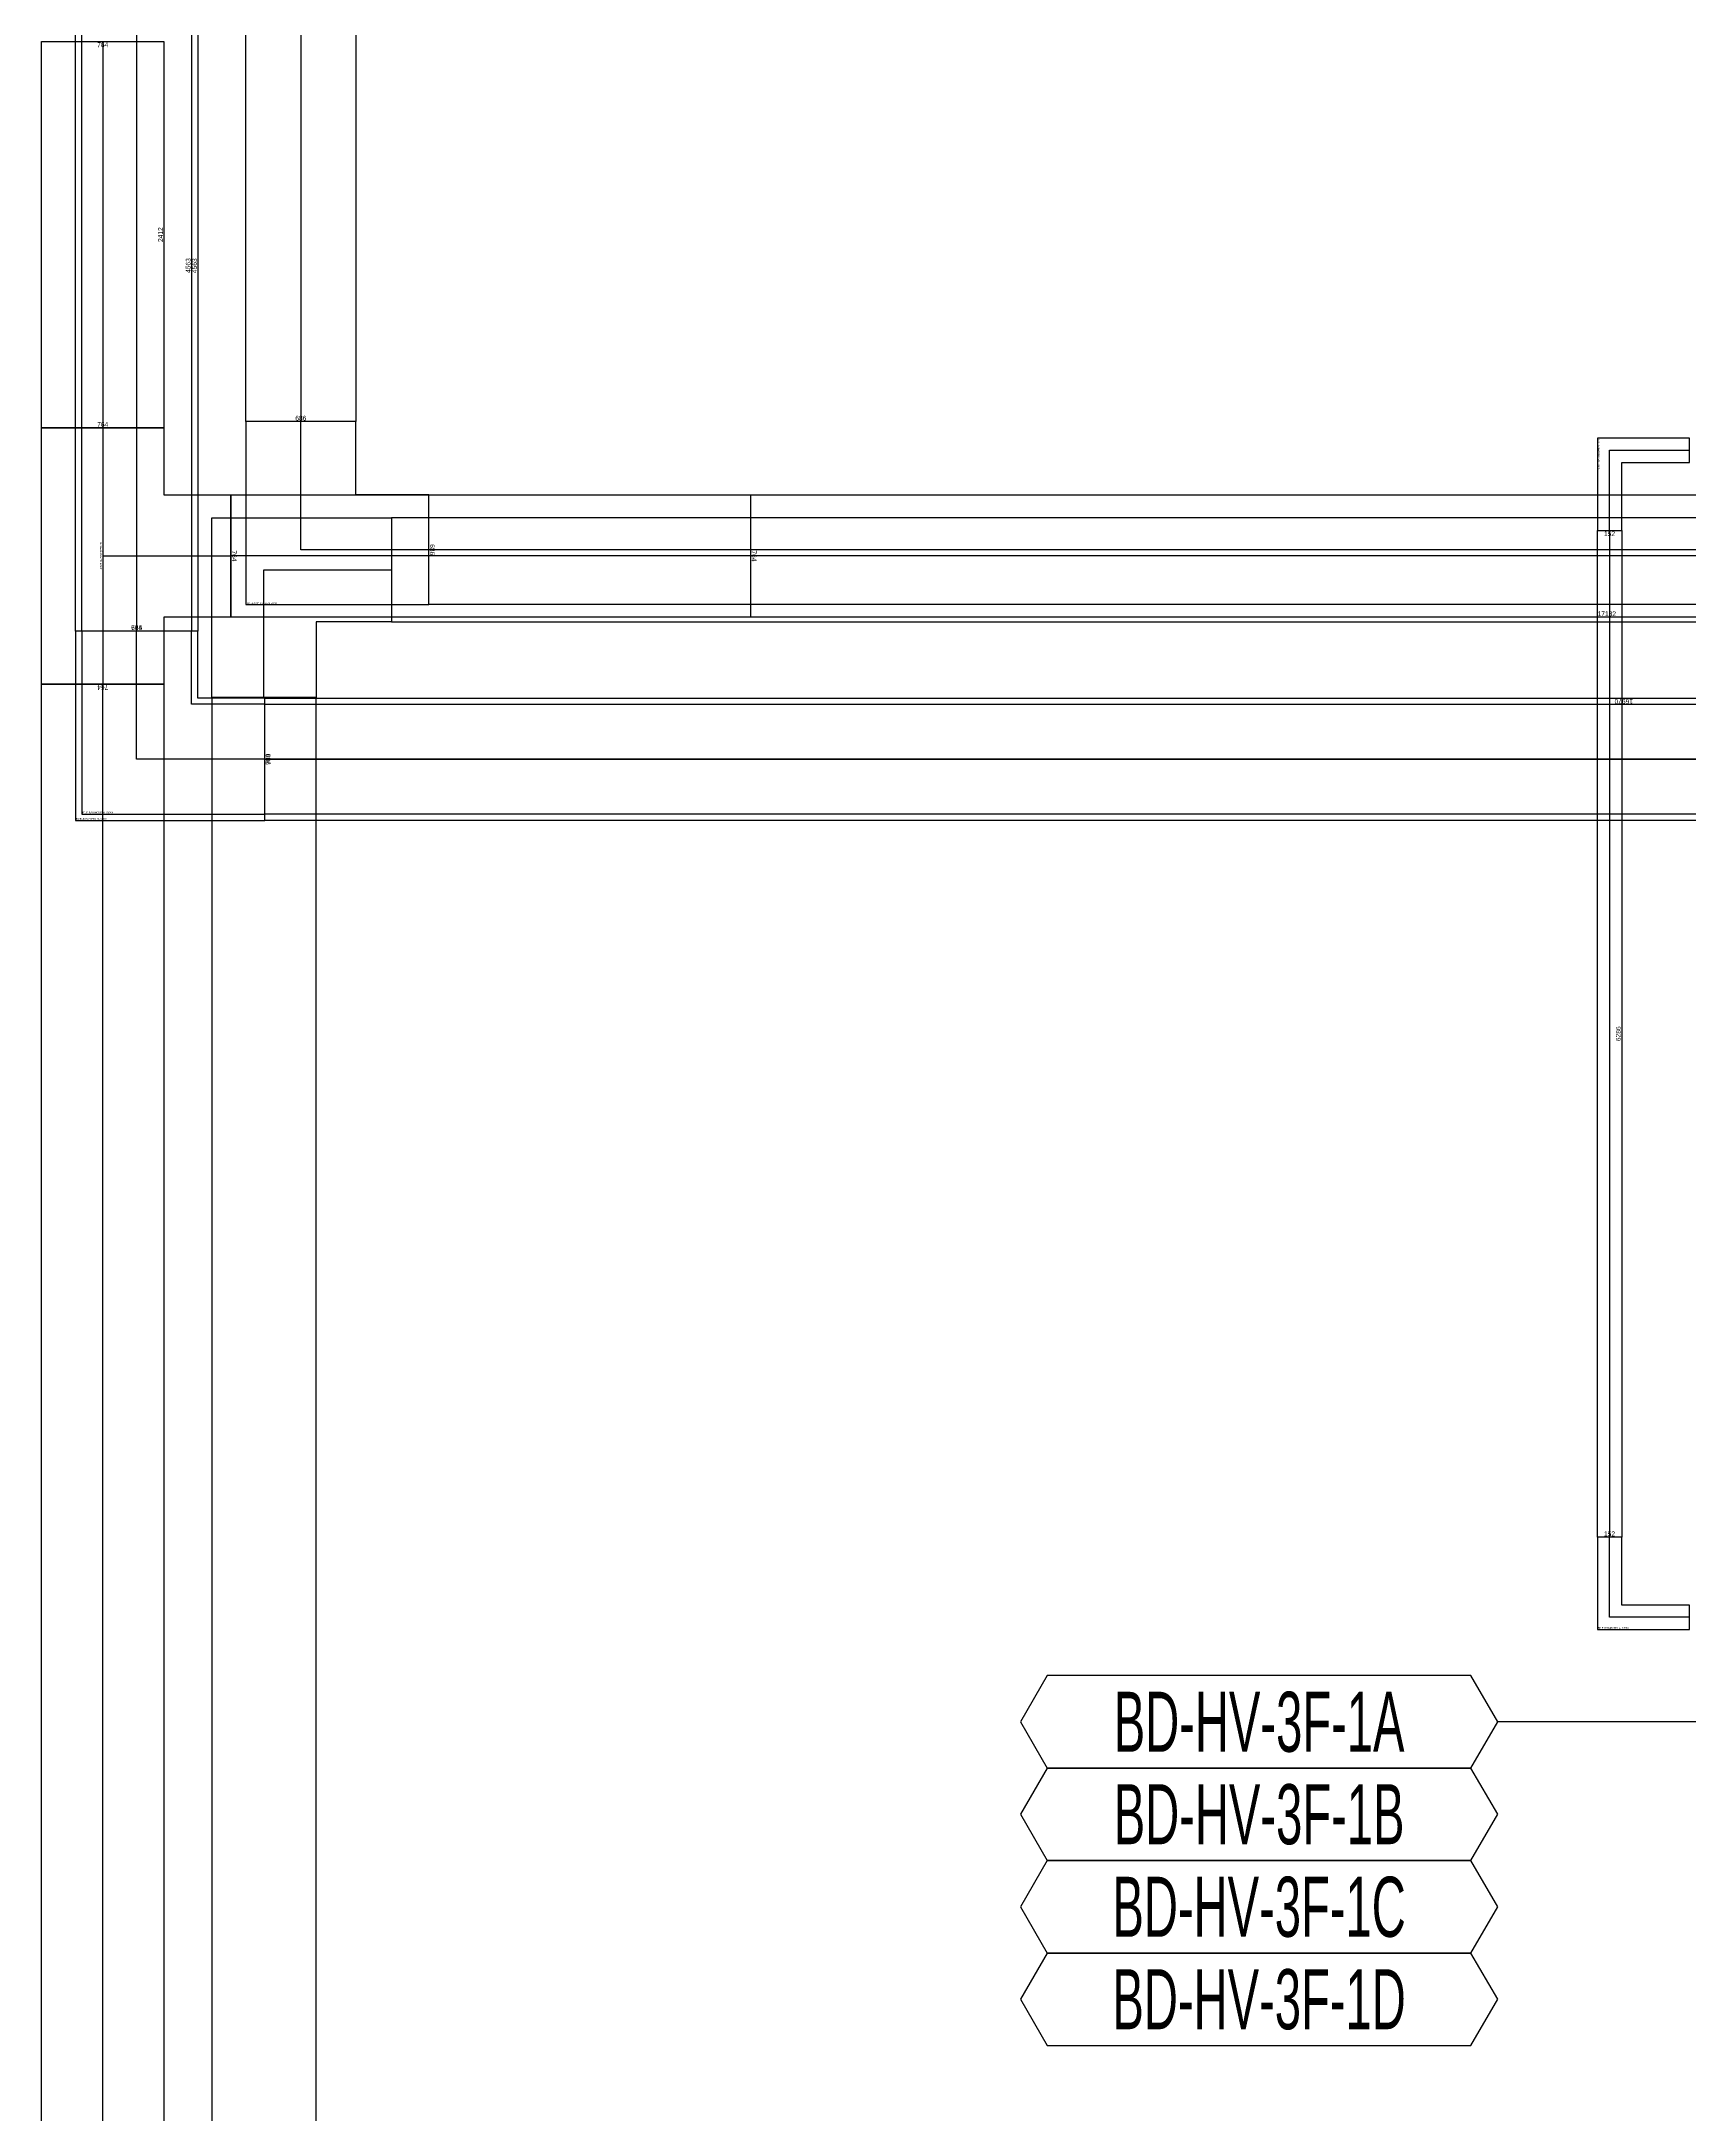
# Model space of a CAD drawing. Header units: millimetres. Extents: x 28486 to 374549, y -351975 to 868946.
# Drawn here: x 99340 to 109630, y -239974 to -227032 of the extents above; entities that cross this region are included whole.
import ezdxf
from ezdxf.enums import TextEntityAlignment as Align

# ---------------------------------------------------------------- set-up
doc = ezdxf.new("R2010")
doc.units = ezdxf.units.MM
doc.header["$LTSCALE"] = 150
doc.layers.get('Defpoints').update_dxf_attribs({"color": 150})
for name, color, linetype in [('-----27 Bus Duct_HV_6.6kV (추후 증설용)', 150, 'Continuous'), ('-----27 Bus Duct_HV_IT BACK UP A', 7, 'Continuous'), ('-----27 Bus Duct_LV_380-220V_IT BACK UP', 2, 'Continuous'), ('-----27 Bus Duct_LV_380-220V_LOAD BANK', 7, 'Continuous'), ('-----27 Bus Duct_LV_380-220V_UT', 41, 'Continuous'), ('-----27 Bus Duct_LV_380-220V_UT B', 71, 'Continuous'), ('-----29 주기', 1, 'Continuous'), ('-----30 Text', 2, 'Continuous'), ('-----99 Cable Schedule', 2, 'Continuous')]:
    doc.layers.add(name, color=color, linetype=linetype)
doc.styles.add('ELEC', font='')
doc.styles.get("Standard").update_dxf_attribs({"font": ''})
doc.styles.get('ELEC').set_extended_font_data('Dotum')
doc.styles.get('Standard').set_extended_font_data('Dotum')
doc.dimstyles.new('전기통신참고용-치수', dxfattribs={"dimscale": 15, "dimtxt": 2, "dimasz": 0, "dimexe": 0, "dimexo": 0, "dimgap": 0.4, "dimtad": 4, "dimdec": 0, "dimzin": 0, "dimdsep": 46, "dimtxsty": 'Standard', "dimblk": 'NONE', "dimcen": 0, "dimse1": 1, "dimse2": 1, "dimsd1": 1, "dimsd2": 1, "dimclrd": 8, "dimclre": 8, "dimclrt": 8, "dimadec": 0, "dimazin": 0, "dimtfac": 1, "dimtdec": 0, "dimtix": 1, "dimtmove": 2, "dimatfit": 0, "dimldrblk": 'NONE', "dimfxl": 2, "dimtolj": 1, "dimtzin": 0, "dimarcsym": 0})

# ---------------------------------------------------------------- blocks, each defined once
blk = doc.blocks.new('*U15')
at = {"color": 0}
blk.add_lwpolyline([(-382, -382), (800, -382), (800, 382), (382, 382), (382, 800), (-382, 800)], close=True, dxfattribs=at)
at = {"color": 1}
blk.add_lwpolyline([(800, 0), (0, 0), (0, 800)], dxfattribs=at)
at = {"color": 0, "style": 'ELEC'}
blk.add_text('BD ELBOW(HORIZ)-AL 6300A', height=10, dxfattribs=at).set_placement((-377, -372), align=Align.MIDDLE_LEFT)
blk = doc.blocks.new('*D34')
at = {"layer": 'Defpoints', "color": 0, "transparency": 16777216}
for p in [(0, 4485), (764, 4485), (764, 4485)]:
    blk.add_point(p, dxfattribs=at)
at = {"color": 0, "transparency": 16777216, "insert": (382, 4464), "char_height": 30, "attachment_point": 5}
blk.add_mtext('\\A1;{\\C0;764}', dxfattribs=at)
blk = doc.blocks.new('_None')
blk = doc.blocks.new('*D35')
at = {"layer": 'Defpoints', "color": 0, "transparency": 16777216}
for p in [(764, 4485), (764, 4485), (764, -78)]:
    blk.add_point(p, dxfattribs=at)
at = {"color": 0, "transparency": 16777216, "insert": (743, 2203), "char_height": 30, "attachment_point": 5, "rotation": 90}
blk.add_mtext('\\A1;{\\C0;4563}', dxfattribs=at)
blk = doc.blocks.new('*D36')
at = {"layer": 'Defpoints', "color": 0, "transparency": 16777216}
for p in [(0, -78), (764, -78), (764, -78)]:
    blk.add_point(p, dxfattribs=at)
at = {"color": 0, "transparency": 16777216, "insert": (382, -57), "char_height": 30, "attachment_point": 5}
blk.add_mtext('\\A1;{\\C0;764}', dxfattribs=at)
blk = doc.blocks.new('*D668')
at = {"layer": 'Defpoints', "color": 0, "transparency": 16777216}
for p in [(686, 14824), (686, 14824), (686, -3746)]:
    blk.add_point(p, dxfattribs=at)
at = {"color": 0, "transparency": 16777216, "insert": (665, 5539), "char_height": 30, "attachment_point": 5, "rotation": 90}
blk.add_mtext('\\A1;{\\C0;18570}', dxfattribs=at)
blk = doc.blocks.new('*D669')
at = {"layer": 'Defpoints', "color": 0, "transparency": 16777216}
for p in [(0, -3746), (686, -3746), (686, -3746)]:
    blk.add_point(p, dxfattribs=at)
at = {"color": 0, "transparency": 16777216, "insert": (343, -3725), "char_height": 30, "attachment_point": 5}
blk.add_mtext('\\A1;{\\C0;686}', dxfattribs=at)
blk = doc.blocks.new('*D2074')
at = {"layer": 'Defpoints', "color": 0, "transparency": 16777216}
for p in [(0, 32406), (764, 32406), (764, 32406)]:
    blk.add_point(p, dxfattribs=at)
at = {"color": 0, "transparency": 16777216, "insert": (382, 32384), "char_height": 30, "attachment_point": 5}
blk.add_mtext('\\A1;{\\C0;764}', dxfattribs=at)
blk = doc.blocks.new('*D2075')
at = {"layer": 'Defpoints', "color": 0, "transparency": 16777216}
for p in [(764, 32406), (764, 32406), (764, 7255)]:
    blk.add_point(p, dxfattribs=at)
at = {"color": 0, "transparency": 16777216, "insert": (743, 19830), "char_height": 30, "attachment_point": 5, "rotation": 90}
blk.add_mtext('\\A1;{\\C0;25151}', dxfattribs=at)
blk = doc.blocks.new('*D2076')
at = {"layer": 'Defpoints', "color": 0, "transparency": 16777216}
for p in [(0, 7255), (764, 7255), (764, 7255)]:
    blk.add_point(p, dxfattribs=at)
at = {"color": 0, "transparency": 16777216, "insert": (382, 7276), "char_height": 30, "attachment_point": 5}
blk.add_mtext('\\A1;{\\C0;764}', dxfattribs=at)
blk = doc.blocks.new('*D76')
at = {"layer": 'Defpoints', "color": 0, "transparency": 16777216}
for p in [(0, 4485), (686, 4485), (686, 4485)]:
    blk.add_point(p, dxfattribs=at)
at = {"color": 0, "transparency": 16777216, "insert": (343, 4464), "char_height": 30, "attachment_point": 5}
blk.add_mtext('\\A1;{\\C0;686}', dxfattribs=at)
blk = doc.blocks.new('*D77')
at = {"layer": 'Defpoints', "color": 0, "transparency": 16777216}
for p in [(686, 4485), (686, 4485), (686, -783)]:
    blk.add_point(p, dxfattribs=at)
at = {"color": 0, "transparency": 16777216, "insert": (665, 1851), "char_height": 30, "attachment_point": 5, "rotation": 90}
blk.add_mtext('\\A1;{\\C0;5268}', dxfattribs=at)
blk = doc.blocks.new('*D78')
at = {"layer": 'Defpoints', "color": 0, "transparency": 16777216}
for p in [(0, -783), (686, -783), (686, -783)]:
    blk.add_point(p, dxfattribs=at)
at = {"color": 0, "transparency": 16777216, "insert": (343, -762), "char_height": 30, "attachment_point": 5}
blk.add_mtext('\\A1;{\\C0;686}', dxfattribs=at)
blk = doc.blocks.new('*U74')
at = {"color": 0}
blk.add_lwpolyline([(-343, -343), (800, -343), (800, 343), (343, 343), (343, 800), (-343, 800)], close=True, dxfattribs=at)
at = {"color": 1}
blk.add_lwpolyline([(800, 0), (0, 0), (0, 800)], dxfattribs=at)
at = {"color": 0, "style": 'ELEC'}
blk.add_text('BD ELBOW(HORIZ)-AL 5000A', height=10, dxfattribs=at).set_placement((-338, -333), align=Align.MIDDLE_LEFT)
blk = doc.blocks.new('*D989')
at = {"layer": 'Defpoints', "color": 0, "transparency": 16777216}
for p in [(686, 36723), (686, 36723), (686, -783)]:
    blk.add_point(p, dxfattribs=at)
at = {"color": 0, "transparency": 16777216, "insert": (665, 17970), "char_height": 30, "attachment_point": 5, "rotation": 90}
blk.add_mtext('\\A1;{\\C0;37506}', dxfattribs=at)
blk = doc.blocks.new('*D990')
at = {"layer": 'Defpoints', "color": 0, "transparency": 16777216}
for p in [(0, -783), (686, -783), (686, -783)]:
    blk.add_point(p, dxfattribs=at)
at = {"color": 0, "transparency": 16777216, "insert": (343, -762), "char_height": 30, "attachment_point": 5}
blk.add_mtext('\\A1;{\\C0;686}', dxfattribs=at)
blk = doc.blocks.new('*D101')
at = {"layer": 'Defpoints', "color": 0, "transparency": 16777216}
for p in [(0, 4485), (764, 4485), (764, 4485)]:
    blk.add_point(p, dxfattribs=at)
at = {"color": 0, "transparency": 16777216, "insert": (382, 4464), "char_height": 30, "attachment_point": 5}
blk.add_mtext('\\A1;{\\C0;764}', dxfattribs=at)
blk = doc.blocks.new('*D102')
at = {"layer": 'Defpoints', "color": 0, "transparency": 16777216}
for p in [(764, 4485), (764, 4485), (764, -3178)]:
    blk.add_point(p, dxfattribs=at)
at = {"color": 0, "transparency": 16777216, "insert": (743, 653), "char_height": 30, "attachment_point": 5, "rotation": 90}
blk.add_mtext('\\A1;{\\C0;7663}', dxfattribs=at)
blk = doc.blocks.new('*D103')
at = {"layer": 'Defpoints', "color": 0, "transparency": 16777216}
for p in [(0, -3178), (764, -3178), (764, -3178)]:
    blk.add_point(p, dxfattribs=at)
at = {"color": 0, "transparency": 16777216, "insert": (382, -3157), "char_height": 30, "attachment_point": 5}
blk.add_mtext('\\A1;{\\C0;764}', dxfattribs=at)
blk = doc.blocks.new('*U68')
at = {"color": 0}
blk.add_lwpolyline([(-76, -76), (500, -76), (500, 76), (76, 76), (76, 500), (-76, 500)], close=True, dxfattribs=at)
at = {"color": 1}
blk.add_lwpolyline([(500, 0), (0, 0), (0, 500)], dxfattribs=at)
at = {"color": 0, "style": 'ELEC'}
blk.add_text('BD ELBOW(HORIZ)-AL 1000A', height=10, dxfattribs=at).set_placement((-71, -66), align=Align.MIDDLE_LEFT)
blk = doc.blocks.new('*D272')
at = {"layer": 'Defpoints', "color": 0, "transparency": 16777216}
for p in [(0, 6250), (686, 6250), (686, 6250)]:
    blk.add_point(p, dxfattribs=at)
at = {"color": 0, "transparency": 16777216, "insert": (343, 6229), "char_height": 30, "attachment_point": 5}
blk.add_mtext('\\A1;{\\C0;686}', dxfattribs=at)
blk = doc.blocks.new('*D273')
at = {"layer": 'Defpoints', "color": 0, "transparency": 16777216}
for p in [(686, 6250), (686, 6250), (686, 1687)]:
    blk.add_point(p, dxfattribs=at)
at = {"color": 0, "transparency": 16777216, "insert": (665, 3969), "char_height": 30, "attachment_point": 5, "rotation": 90}
blk.add_mtext('\\A1;{\\C0;4563}', dxfattribs=at)
blk = doc.blocks.new('*D274')
at = {"layer": 'Defpoints', "color": 0, "transparency": 16777216}
for p in [(0, 1687), (686, 1687), (686, 1687)]:
    blk.add_point(p, dxfattribs=at)
at = {"color": 0, "transparency": 16777216, "insert": (343, 1708), "char_height": 30, "attachment_point": 5}
blk.add_mtext('\\A1;{\\C0;686}', dxfattribs=at)
blk = doc.blocks.new('*D620')
at = {"layer": 'Defpoints', "color": 0, "transparency": 16777216}
for p in [(0, 34826), (152, 34826), (152, 34826)]:
    blk.add_point(p, dxfattribs=at)
at = {"color": 0, "transparency": 16777216, "insert": (76, 34805), "char_height": 30, "attachment_point": 5}
blk.add_mtext('\\A1;{\\C0;152}', dxfattribs=at)
blk = doc.blocks.new('*D621')
at = {"layer": 'Defpoints', "color": 0, "transparency": 16777216}
for p in [(152, 34826), (152, 34826), (152, 28540)]:
    blk.add_point(p, dxfattribs=at)
at = {"color": 0, "transparency": 16777216, "insert": (131, 31683), "char_height": 30, "attachment_point": 5, "rotation": 90}
blk.add_mtext('\\A1;{\\C0;6286}', dxfattribs=at)
blk = doc.blocks.new('*D622')
at = {"layer": 'Defpoints', "color": 0, "transparency": 16777216}
for p in [(0, 28540), (152, 28540), (152, 28540)]:
    blk.add_point(p, dxfattribs=at)
at = {"color": 0, "transparency": 16777216, "insert": (76, 28561), "char_height": 30, "attachment_point": 5}
blk.add_mtext('\\A1;{\\C0;152}', dxfattribs=at)
blk = doc.blocks.new('*U21')
at = {"color": 0}
blk.add_lwpolyline([(-800, -382), (-382, -382), (-382, -800), (382, -800), (382, -382), (800, -382), (800, 382), (-800, 382)], close=True, dxfattribs=at)
at = {"color": 1}
for points in [[(-800, 0), (800, 0)], [(0, 0), (0, -800)]]:
    blk.add_lwpolyline(points, dxfattribs=at)
at = {"color": 0, "style": 'ELEC'}
blk.add_text('BD TEE(HORIZ)-AL 6300A', height=10, dxfattribs=at).set_placement((0, 10), align=Align.MIDDLE)
blk = doc.blocks.new('*D44')
at = {"layer": 'Defpoints', "color": 0, "transparency": 16777216}
for p in [(0, 9633), (764, 9633), (764, 9633)]:
    blk.add_point(p, dxfattribs=at)
at = {"color": 0, "transparency": 16777216, "insert": (382, 9612), "char_height": 30, "attachment_point": 5}
blk.add_mtext('\\A1;{\\C0;764}', dxfattribs=at)
blk = doc.blocks.new('*D45')
at = {"layer": 'Defpoints', "color": 0, "transparency": 16777216}
for p in [(764, 9633), (764, 9633), (764, 7221)]:
    blk.add_point(p, dxfattribs=at)
at = {"color": 0, "transparency": 16777216, "insert": (743, 8427), "char_height": 30, "attachment_point": 5, "rotation": 90}
blk.add_mtext('\\A1;{\\C0;2412}', dxfattribs=at)
blk = doc.blocks.new('*D46')
at = {"layer": 'Defpoints', "color": 0, "transparency": 16777216}
for p in [(0, 7221), (764, 7221), (764, 7221)]:
    blk.add_point(p, dxfattribs=at)
at = {"color": 0, "transparency": 16777216, "insert": (382, 7242), "char_height": 30, "attachment_point": 5}
blk.add_mtext('\\A1;{\\C0;764}', dxfattribs=at)
blk = doc.blocks.new('*D744')
at = {"layer": 'Defpoints', "color": 0, "transparency": 16777216}
for p in [(0, 17788), (764, 17788), (764, 17788)]:
    blk.add_point(p, dxfattribs=at)
at = {"color": 0, "transparency": 16777216, "insert": (382, 17767), "char_height": 30, "attachment_point": 5}
blk.add_mtext('\\A1;{\\C0;764}', dxfattribs=at)
blk = doc.blocks.new('*D745')
at = {"layer": 'Defpoints', "color": 0, "transparency": 16777216}
for p in [(764, 17788), (764, 17788), (764, 818)]:
    blk.add_point(p, dxfattribs=at)
at = {"color": 0, "transparency": 16777216, "insert": (743, 9303), "char_height": 30, "attachment_point": 5, "rotation": 90}
blk.add_mtext('\\A1;{\\C0;16970}', dxfattribs=at)
blk = doc.blocks.new('*D2095')
at = {"layer": 'Defpoints', "color": 0, "transparency": 16777216}
for p in [(764, 12516), (764, 12516), (764, 12395), (764, 12395), (764, -1420), (764, -4666)]:
    blk.add_point(p, dxfattribs=at)
at = {"color": 0, "transparency": 16777216, "char_height": 30, "attachment_point": 5, "rotation": 90}
for s, insert in [('\\A1;{\\C0;13815}', (743, 5487)), ('\\A1;{\\C0;17182}', (743, 3925))]:
    blk.add_mtext(s, dxfattribs=dict(at, insert=insert))
blk = doc.blocks.new('*D2096')
at = {"layer": 'Defpoints', "color": 0, "transparency": 16777216}
for p in [(0, -1420), (764, -1420), (764, -1420), (0, -4666), (764, -4666), (764, -4666)]:
    blk.add_point(p, dxfattribs=at)
at = {"color": 0, "transparency": 16777216, "char_height": 30, "attachment_point": 5}
for insert in [(382, -1399), (382, -4645)]:
    blk.add_mtext('\\A1;{\\C0;764}', dxfattribs=dict(at, insert=insert))
blk = doc.blocks.new('A$C299894f3')
at = {"layer": '-----27 Bus Duct_HV_6.6kV (추후 증설용)'}
for p, q in [((472, 650, 0), (472, 1122, 0)), ((472, 1122, 0), (1122, 1122, 0)), ((797, 1122, 0), (797, 325, 0)), ((1122, 1122, 0), (1122, 0, 0)), ((0, 0, 0), (0, 650, 0)), ((0, 650, 0), (472, 650, 0)), ((797, 325, 0), (0, 325, 0)), ((1122, 0, 0), (0, 0, 0))]:
    blk.add_line(p, q, dxfattribs=at)
blk = doc.blocks.new('*U33')
at = {"color": 1}
blk.add_line((382, 4485), (382, -78), dxfattribs=at)
at = {"color": 0}
blk.add_lwpolyline([(764, -78), (0, -78), (0, 4485), (764, 4485)], close=True, dxfattribs=at)
for base, p1, p2, override, picture, middle in [((764, 4485), (0, 4485), (764, 4485), {"dimtxsty": 'Standard', "dimclrd": 0, "dimclre": 0, "dimclrt": 0}, '*D34', (382, 4464)), ((764, -78), (0, -78), (764, -78), {"dimtad": 1, "dimtxsty": 'Standard', "dimclrd": 0, "dimclre": 0, "dimclrt": 0}, '*D36', (382, -57))]:
    dim = blk.add_linear_dim(base=base, p1=p1, p2=p2, text='{\\C0;<>}', dimstyle='전기통신참고용-치수', override=override, dxfattribs=at)
    dim.commit()
    dim.dimension.update_dxf_attribs({"geometry": picture, "text_midpoint": middle})
dim = blk.add_linear_dim(base=(764, 4485), p1=(764, -78), p2=(764, 4485), angle=90, text='{\\C0;<>}', dimstyle='전기통신참고용-치수', override={"dimtad": 1, "dimtxsty": 'Standard', "dimclrd": 0, "dimclre": 0, "dimclrt": 0}, dxfattribs=at)
dim.commit()
dim.dimension.update_dxf_attribs({"geometry": '*D35', "text_midpoint": (743, 2203.5)})
blk = doc.blocks.new('*U667')
at = {"color": 1}
blk.add_line((343, 14824.4), (343, -3745.6), dxfattribs=at)
at = {"color": 0}
blk.add_lwpolyline([(686, -3745.6), (0, -3745.6), (0, 14824.4), (686, 14824.4)], close=True, dxfattribs=at)
dim = blk.add_linear_dim(base=(686, 14824.4), p1=(686, -3745.6), p2=(686, 14824.4), angle=90, text='{\\C0;<>}', dimstyle='전기통신참고용-치수', override={"dimtad": 1, "dimtxsty": 'Standard', "dimclrd": 0, "dimclre": 0, "dimclrt": 0}, dxfattribs=at)
dim.commit()
dim.dimension.update_dxf_attribs({"geometry": '*D668', "text_midpoint": (665, 5539.4)})
dim = blk.add_linear_dim(base=(686, -3745.6), p1=(0, -3745.6), p2=(686, -3745.6), text='{\\C0;<>}', dimstyle='전기통신참고용-치수', override={"dimtad": 1, "dimtxsty": 'Standard', "dimclrd": 0, "dimclre": 0, "dimclrt": 0}, dxfattribs=at)
dim.commit()
dim.dimension.update_dxf_attribs({"geometry": '*D669', "text_midpoint": (343, -3724.6)})
blk = doc.blocks.new('*U2073')
at = {"color": 1}
blk.add_line((382, 32405.5), (382, 7254.7), dxfattribs=at)
at = {"color": 0}
blk.add_lwpolyline([(764, 7254.7), (0, 7254.7), (0, 32405.5), (764, 32405.5)], close=True, dxfattribs=at)
for base, p1, p2, override, picture, middle in [((764, 32405.5), (0, 32405.5), (764, 32405.5), {"dimtxsty": 'Standard', "dimclrd": 0, "dimclre": 0, "dimclrt": 0}, '*D2074', (382, 32384.5)), ((764, 7254.7), (0, 7254.7), (764, 7254.7), {"dimtad": 1, "dimtxsty": 'Standard', "dimclrd": 0, "dimclre": 0, "dimclrt": 0}, '*D2076', (382, 7275.7))]:
    dim = blk.add_linear_dim(base=base, p1=p1, p2=p2, text='{\\C0;<>}', dimstyle='전기통신참고용-치수', override=override, dxfattribs=at)
    dim.commit()
    dim.dimension.update_dxf_attribs({"geometry": picture, "text_midpoint": middle})
dim = blk.add_linear_dim(base=(764, 32405.5), p1=(764, 7254.7), p2=(764, 32405.5), angle=90, text='{\\C0;<>}', dimstyle='전기통신참고용-치수', override={"dimtad": 1, "dimtxsty": 'Standard', "dimclrd": 0, "dimclre": 0, "dimclrt": 0}, dxfattribs=at)
dim.commit()
dim.dimension.update_dxf_attribs({"geometry": '*D2075', "text_midpoint": (743, 19830.1)})
blk = doc.blocks.new('*U75')
at = {"color": 1}
blk.add_line((343, 4485), (343, -783.2), dxfattribs=at)
at = {"color": 0}
blk.add_lwpolyline([(686, -783.2), (0, -783.2), (0, 4485), (686, 4485)], close=True, dxfattribs=at)
for base, p1, p2, override, picture, middle in [((686, 4485), (0, 4485), (686, 4485), {"dimtxsty": 'Standard', "dimclrd": 0, "dimclre": 0, "dimclrt": 0}, '*D76', (343, 4464)), ((686, -783.2), (0, -783.2), (686, -783.2), {"dimtad": 1, "dimtxsty": 'Standard', "dimclrd": 0, "dimclre": 0, "dimclrt": 0}, '*D78', (343, -762.2))]:
    dim = blk.add_linear_dim(base=base, p1=p1, p2=p2, text='{\\C0;<>}', dimstyle='전기통신참고용-치수', override=override, dxfattribs=at)
    dim.commit()
    dim.dimension.update_dxf_attribs({"geometry": picture, "text_midpoint": middle})
dim = blk.add_linear_dim(base=(686, 4485), p1=(686, -783.2), p2=(686, 4485), angle=90, text='{\\C0;<>}', dimstyle='전기통신참고용-치수', override={"dimtad": 1, "dimtxsty": 'Standard', "dimclrd": 0, "dimclre": 0, "dimclrt": 0}, dxfattribs=at)
dim.commit()
dim.dimension.update_dxf_attribs({"geometry": '*D77', "text_midpoint": (665, 1850.9)})
blk = doc.blocks.new('*U987')
at = {"color": 1}
blk.add_line((343, 36722.9), (343, -783.2), dxfattribs=at)
at = {"color": 0}
blk.add_lwpolyline([(686, -783.2), (0, -783.2), (0, 36722.9), (686, 36722.9)], close=True, dxfattribs=at)
dim = blk.add_linear_dim(base=(686, 36722.9), p1=(686, -783.2), p2=(686, 36722.9), angle=90, text='{\\C0;<>}', dimstyle='전기통신참고용-치수', override={"dimtad": 1, "dimtxsty": 'Standard', "dimclrd": 0, "dimclre": 0, "dimclrt": 0}, dxfattribs=at)
dim.commit()
dim.dimension.update_dxf_attribs({"geometry": '*D989', "text_midpoint": (665, 17969.9)})
dim = blk.add_linear_dim(base=(686, -783.2), p1=(0, -783.2), p2=(686, -783.2), text='{\\C0;<>}', dimstyle='전기통신참고용-치수', override={"dimtad": 1, "dimtxsty": 'Standard', "dimclrd": 0, "dimclre": 0, "dimclrt": 0}, dxfattribs=at)
dim.commit()
dim.dimension.update_dxf_attribs({"geometry": '*D990', "text_midpoint": (343, -762.2)})
blk = doc.blocks.new('*U100')
at = {"color": 1}
blk.add_line((382, 4485), (382, -3178), dxfattribs=at)
at = {"color": 0}
blk.add_lwpolyline([(764, -3178), (0, -3178), (0, 4485), (764, 4485)], close=True, dxfattribs=at)
for base, p1, p2, override, picture, middle in [((764, 4485), (0, 4485), (764, 4485), {"dimtxsty": 'Standard', "dimclrd": 0, "dimclre": 0, "dimclrt": 0}, '*D101', (382, 4464)), ((764, -3178), (0, -3178), (764, -3178), {"dimtad": 1, "dimtxsty": 'Standard', "dimclrd": 0, "dimclre": 0, "dimclrt": 0}, '*D103', (382, -3157))]:
    dim = blk.add_linear_dim(base=base, p1=p1, p2=p2, text='{\\C0;<>}', dimstyle='전기통신참고용-치수', override=override, dxfattribs=at)
    dim.commit()
    dim.dimension.update_dxf_attribs({"geometry": picture, "text_midpoint": middle})
dim = blk.add_linear_dim(base=(764, 4485), p1=(764, -3178), p2=(764, 4485), angle=90, text='{\\C0;<>}', dimstyle='전기통신참고용-치수', override={"dimtad": 1, "dimtxsty": 'Standard', "dimclrd": 0, "dimclre": 0, "dimclrt": 0}, dxfattribs=at)
dim.commit()
dim.dimension.update_dxf_attribs({"geometry": '*D102', "text_midpoint": (743, 653.5)})
blk = doc.blocks.new('*U271')
at = {"color": 1}
blk.add_line((343, 6250), (343, 1687), dxfattribs=at)
at = {"color": 0}
blk.add_lwpolyline([(686, 1687), (0, 1687), (0, 6250), (686, 6250)], close=True, dxfattribs=at)
for base, p1, p2, override, picture, middle in [((686, 6250), (0, 6250), (686, 6250), {"dimtxsty": 'Standard', "dimclrd": 0, "dimclre": 0, "dimclrt": 0}, '*D272', (343, 6229)), ((686, 1687), (0, 1687), (686, 1687), {"dimtad": 1, "dimtxsty": 'Standard', "dimclrd": 0, "dimclre": 0, "dimclrt": 0}, '*D274', (343, 1708))]:
    dim = blk.add_linear_dim(base=base, p1=p1, p2=p2, text='{\\C0;<>}', dimstyle='전기통신참고용-치수', override=override, dxfattribs=at)
    dim.commit()
    dim.dimension.update_dxf_attribs({"geometry": picture, "text_midpoint": middle})
dim = blk.add_linear_dim(base=(686, 6250), p1=(686, 1687), p2=(686, 6250), angle=90, text='{\\C0;<>}', dimstyle='전기통신참고용-치수', override={"dimtad": 1, "dimtxsty": 'Standard', "dimclrd": 0, "dimclre": 0, "dimclrt": 0}, dxfattribs=at)
dim.commit()
dim.dimension.update_dxf_attribs({"geometry": '*D273', "text_midpoint": (665, 3968.5)})
blk = doc.blocks.new('*U619')
at = {"color": 1}
blk.add_line((76, 34825.8), (76, 28539.8), dxfattribs=at)
at = {"color": 0}
blk.add_lwpolyline([(152, 28539.8), (0, 28539.8), (0, 34825.8), (152, 34825.8)], close=True, dxfattribs=at)
for base, p1, p2, override, picture, middle in [((152, 34825.8), (0, 34825.8), (152, 34825.8), {"dimtxsty": 'Standard', "dimclrd": 0, "dimclre": 0, "dimclrt": 0}, '*D620', (76, 34804.7)), ((152, 28539.8), (0, 28539.8), (152, 28539.8), {"dimtad": 1, "dimtxsty": 'Standard', "dimclrd": 0, "dimclre": 0, "dimclrt": 0}, '*D622', (76, 28560.8))]:
    dim = blk.add_linear_dim(base=base, p1=p1, p2=p2, text='{\\C0;<>}', dimstyle='전기통신참고용-치수', override=override, dxfattribs=at)
    dim.commit()
    dim.dimension.update_dxf_attribs({"geometry": picture, "text_midpoint": middle})
dim = blk.add_linear_dim(base=(152, 34825.8), p1=(152, 28539.8), p2=(152, 34825.8), angle=90, text='{\\C0;<>}', dimstyle='전기통신참고용-치수', override={"dimtad": 1, "dimtxsty": 'Standard', "dimclrd": 0, "dimclre": 0, "dimclrt": 0}, dxfattribs=at)
dim.commit()
dim.dimension.update_dxf_attribs({"geometry": '*D621', "text_midpoint": (131, 31682.8)})
blk = doc.blocks.new('*U43')
at = {"color": 1}
blk.add_line((382, 9632.8), (382, 7220.7), dxfattribs=at)
at = {"color": 0}
blk.add_lwpolyline([(764, 7220.7), (0, 7220.7), (0, 9632.8), (764, 9632.8)], close=True, dxfattribs=at)
for base, p1, p2, override, picture, middle in [((764, 9632.8), (0, 9632.8), (764, 9632.8), {"dimtxsty": 'Standard', "dimclrd": 0, "dimclre": 0, "dimclrt": 0}, '*D44', (382, 9611.8)), ((764, 7220.7), (0, 7220.7), (764, 7220.7), {"dimtad": 1, "dimtxsty": 'Standard', "dimclrd": 0, "dimclre": 0, "dimclrt": 0}, '*D46', (382, 7241.7))]:
    dim = blk.add_linear_dim(base=base, p1=p1, p2=p2, text='{\\C0;<>}', dimstyle='전기통신참고용-치수', override=override, dxfattribs=at)
    dim.commit()
    dim.dimension.update_dxf_attribs({"geometry": picture, "text_midpoint": middle})
dim = blk.add_linear_dim(base=(764, 9632.8), p1=(764, 7220.7), p2=(764, 9632.8), angle=90, text='{\\C0;<>}', dimstyle='전기통신참고용-치수', override={"dimtad": 1, "dimtxsty": 'Standard', "dimclrd": 0, "dimclre": 0, "dimclrt": 0}, dxfattribs=at)
dim.commit()
dim.dimension.update_dxf_attribs({"geometry": '*D45', "text_midpoint": (743, 8426.8)})
blk = doc.blocks.new('*U743')
at = {"color": 1}
blk.add_line((382, 17788), (382, 818), dxfattribs=at)
at = {"color": 0}
blk.add_lwpolyline([(764, 818), (0, 818), (0, 17788), (764, 17788)], close=True, dxfattribs=at)
dim = blk.add_linear_dim(base=(764, 17788), p1=(0, 17788), p2=(764, 17788), text='{\\C0;<>}', dimstyle='전기통신참고용-치수', override={"dimtxsty": 'Standard', "dimclrd": 0, "dimclre": 0, "dimclrt": 0}, dxfattribs=at)
dim.commit()
dim.dimension.update_dxf_attribs({"geometry": '*D744', "text_midpoint": (382, 17767)})
dim = blk.add_linear_dim(base=(764, 17788), p1=(764, 818), p2=(764, 17788), angle=90, text='{\\C0;<>}', dimstyle='전기통신참고용-치수', override={"dimtad": 1, "dimtxsty": 'Standard', "dimclrd": 0, "dimclre": 0, "dimclrt": 0}, dxfattribs=at)
dim.commit()
dim.dimension.update_dxf_attribs({"geometry": '*D745', "text_midpoint": (743, 9303)})
blk = doc.blocks.new('*U2093')
at = {"color": 1}
for p, q in [((382, 12515.7), (382, -4666.3)), ((382, 12394.8), (382, -1420.2))]:
    blk.add_line(p, q, dxfattribs=at)
at = {"color": 0}
for points in [[(764, -4666.3), (0, -4666.3), (0, 12515.7), (764, 12515.7)], [(764, -1420.2), (0, -1420.2), (0, 12394.8), (764, 12394.8)]]:
    blk.add_lwpolyline(points, close=True, dxfattribs=at)
for base, p1, p2, middle in [((764, 12515.7), (764, -4666.3), (764, 12515.7), (743, 3924.7)), ((764, 12394.8), (764, -1420.2), (764, 12394.8), (743, 5487.3))]:
    dim = blk.add_linear_dim(base=base, p1=p1, p2=p2, angle=90, text='{\\C0;<>}', dimstyle='전기통신참고용-치수', override={"dimtad": 1, "dimtxsty": 'Standard', "dimclrd": 0, "dimclre": 0, "dimclrt": 0}, dxfattribs=at)
    dim.commit()
    dim.dimension.update_dxf_attribs({"geometry": '*D2095', "text_midpoint": middle})
for base, p1, p2, middle in [((764, -4666.3), (0, -4666.3), (764, -4666.3), (382, -4645.3)), ((764, -1420.2), (0, -1420.2), (764, -1420.2), (382, -1399.1))]:
    dim = blk.add_linear_dim(base=base, p1=p1, p2=p2, text='{\\C0;<>}', dimstyle='전기통신참고용-치수', override={"dimtad": 1, "dimtxsty": 'Standard', "dimclrd": 0, "dimclre": 0, "dimclrt": 0}, dxfattribs=at)
    dim.commit()
    dim.dimension.update_dxf_attribs({"geometry": '*D2096', "text_midpoint": middle})

msp = doc.modelspace()

# ---------------------------------------------------------------- linework, layer by layer
at = {"layer": '-----27 Bus Duct_HV_6.6kV (추후 증설용)'}
for points in [[(145857, -230655), (145857, -230005), (101526, -230005), (101526, -230655)], [(100404, -249898), (101054, -249898), (101054, -231127), (100404, -231127)]]:
    msp.add_lwpolyline(points, close=True, dxfattribs=at)
at = {"layer": '-----29 주기', "elevation": 0}
for points in [[(105619, -237233), (105452, -237522), (105619, -237811), (108265, -237811), (108432, -237522), (108265, -237233)], [(105619, -237811), (105452, -238099), (105619, -238388), (108265, -238388), (108432, -238099), (108265, -237811)], [(105619, -238388), (105452, -238677), (105619, -238966), (108265, -238966), (108432, -238677), (108265, -238388)], [(105619, -238966), (105452, -239254), (105619, -239543), (108265, -239543), (108432, -239254), (108265, -238966)]]:
    msp.add_lwpolyline(points, close=True, dxfattribs=at)
at = {"layer": '-----99 Cable Schedule', "color": 1, "elevation": 0}
msp.add_lwpolyline([(110303, -236870), (110303, -237522), (108432, -237522)], dxfattribs=at)

# ---------------------------------------------------------------- block references
at = {"layer": '-----27 Bus Duct_HV_6.6kV (추후 증설용)', "rotation": 180}
msp.add_blockref('A$C299894f3', (101526, -230005, 0), dxfattribs=at)
at = {"layer": '-----27 Bus Duct_HV_IT BACK UP A', "rotation": 270}
msp.add_blockref('*U68', (109130, -229584), dxfattribs=at)
at = {"layer": '-----27 Bus Duct_HV_IT BACK UP A'}
for name, p in [('*U619', (109054, -264910)), ('*U68', (109130, -236870))]:
    msp.add_blockref(name, p, dxfattribs=at)
at = {"layer": '-----27 Bus Duct_LV_380-220V_IT BACK UP'}
for name, p in [('*U271', (99591, -232400)), ('*U74', (99934, -231513))]:
    msp.add_blockref(name, p, dxfattribs=at)
at = {"layer": '-----27 Bus Duct_LV_380-220V_IT BACK UP', "rotation": 270}
msp.add_blockref('*U667', (104479, -231170), dxfattribs=at)
at = {"layer": '-----27 Bus Duct_LV_380-220V_LOAD BANK'}
msp.add_blockref('*U43', (99340, -236665), dxfattribs=at)
at = {"layer": '-----27 Bus Duct_LV_380-220V_LOAD BANK', "xscale": -1, "rotation": 90}
msp.add_blockref('*U21', (99722, -230244), dxfattribs=at)
at = {"layer": '-----27 Bus Duct_LV_380-220V_LOAD BANK'}
for name, p, rotation in [('*U2093', (105188, -229862), 270), ('*U2073', (100104, -223789), 180)]:
    msp.add_blockref(name, p, dxfattribs=dict(at, rotation=rotation))
at = {"layer": '-----27 Bus Duct_LV_380-220V_UT'}
for name, p in [('*U100', (99552, -227535)), ('*U33', (99552, -230635)), ('*U15', (99934, -231513)), ('*U15', (99934, -231513))]:
    msp.add_blockref(name, p, dxfattribs=at)
at = {"layer": '-----27 Bus Duct_LV_380-220V_UT', "rotation": 89.99999999999999}
msp.add_blockref('*U743', (118522, -231895), dxfattribs=at)
at = {"layer": '-----27 Bus Duct_LV_380-220V_UT B'}
for name, p in [('*U75', (100616, -228622)), ('*U74', (100959, -230205))]:
    msp.add_blockref(name, p, dxfattribs=at)
at = {"layer": '-----27 Bus Duct_LV_380-220V_UT B', "rotation": 270}
msp.add_blockref('*U987', (102542, -229862), dxfattribs=at)

# ---------------------------------------------------------------- texts
at = {"layer": '-----30 Text', "linetype": 'Continuous', "style": 'ELEC', "width": 0.6}
for s, p in [('BD-HV-3F-1A', (106942, -237522, 0)), ('BD-HV-3F-1B', (106942, -238099, 0)), ('BD-HV-3F-1C', (106942, -238677, 0)), ('BD-HV-3F-1D', (106942, -239254, 0))]:
    msp.add_text(s, height=375, dxfattribs=at).set_placement(p, align=Align.MIDDLE)

doc.saveas('drawing.dxf')
